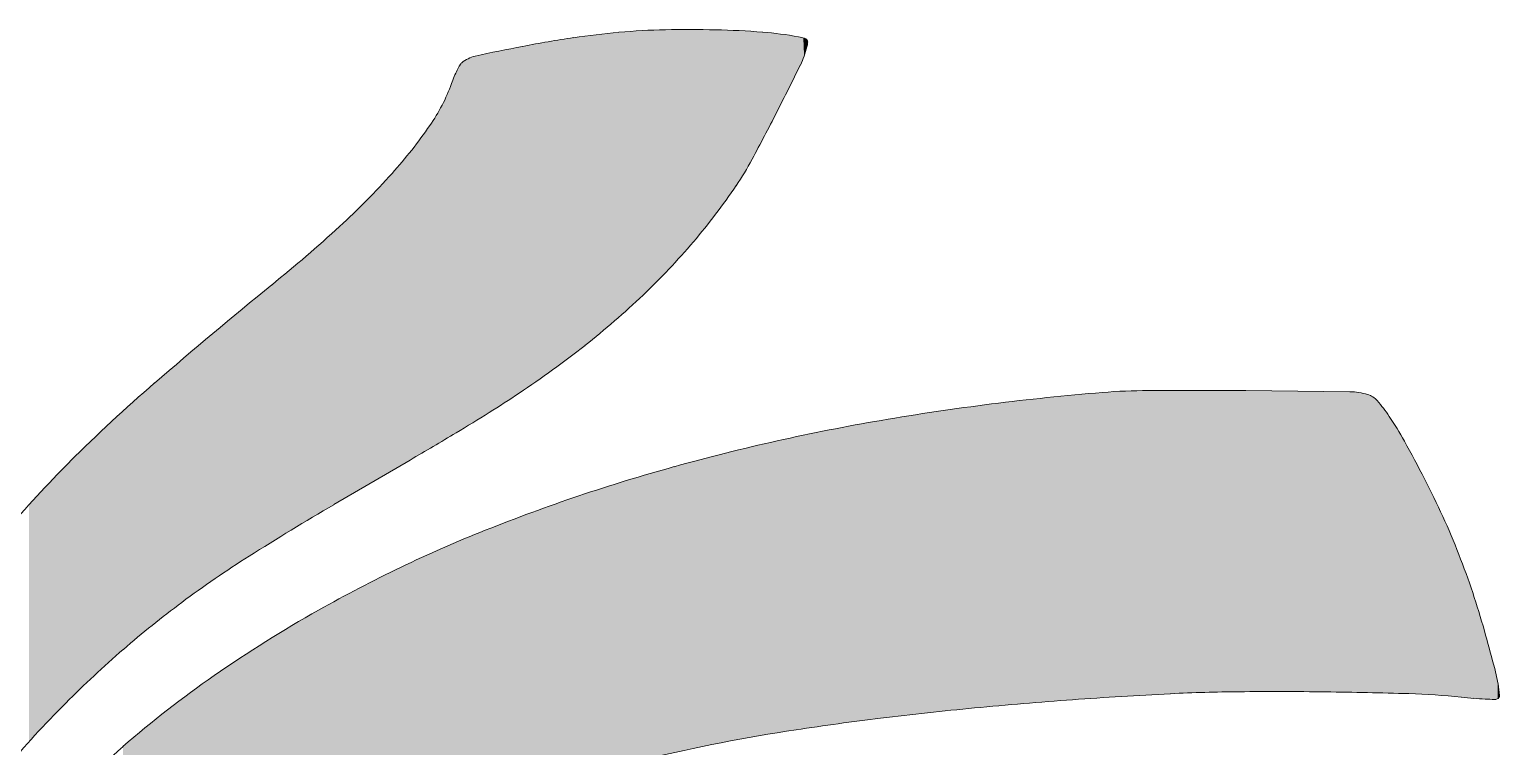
# Model space of a CAD drawing. Extents: x -1907 to 937, y -179 to 966.
# Drawn here: x 414.23 to 425.72, y 107.71 to 113.32 of the extents above; entities that cross this region are included whole.
import ezdxf

# ---------------------------------------------------------------- set-up
doc = ezdxf.new("R2010")
doc.units = 0
doc.layers.get('0').update_dxf_attribs({"lineweight": 13})
doc.layers.add('G-XREF-____-OTLN', color=7, linetype='Continuous', lineweight=13)

# ---------------------------------------------------------------- blocks, each defined once
blk = doc.blocks.new('Blockreferenz-A0UJ280QXE')
at = {"layer": 'G-XREF-____-OTLN', "color": 242, "linetype": 'ByBlock', "lineweight": -2, "ltscale": 0.13, "true_color": 0xe50029}
for p, q in [((424.546, 110.488), (423.734, 110.496)), ((416.609, 109.606), (417.205, 109.953))]:
    blk.add_line(p, q, dxfattribs=at)
for centre, major_axis, end_param in [((419.33, 107.576), (-0.495, 5.72), 0.062103), ((419.336, 107.506), (-0.138, 5.811), 0.062443), ((419.388, 105.331), (0.203, 7.985), 0.049206), ((419.404, 105.971), (0.555, 7.327), 0.050153), ((419.765, 110.738), (0.473, 2.523), 0.1099), ((420.134, 112.702), (0.151, 0.548), 0.083864), ((421.001, 98.11), (-2.918, 15.077), 0.024672), ((419.877, 103.918), (-1.395, 9.337), 0.04279), ((419.629, 113.347), (0.624, -0.306), 0.216552), ((420.275, 113.213), (0.0291, 0.0244), 0.60448), ((420.284, 113.221), (0.0264, -0.0022), 0.779654), ((420.076, 113.238), (0.228, -0.056), 0.156752), ((418.348, 112.619), (-0.754, 0.422), 0.053169), ((417.647, 113.012), (-0.0391, 0.0472), 0.367649), ((417.765, 112.869), (-0.053, 0.241), 0.476903), ((396.462, 124.709), (23.605, -12.039), 0.015692), ((418.668, 112.48), (-1.119, 0.471), 0.048374), ((418.412, 112.588), (-0.84, 0.413), 0.058792), ((416.175, 113.39), (1.183, -0.822), 0.256807), ((414.134, 114.807), (2.929, -2.613), 0.121531), ((403.542, 121.098), (16.334, -8.793), 0.022172), ((417.742, 113.453), (2.009, -1.355), 0.099396), ((412.74, 116.051), (3.913, -4.272), 0.100799), ((415.721, 114.816), (3.697, -3.156), 0.113398), ((408.722, 120.438), (7.403, -9.114), 0.05942), ((415.093, 115.352), (3.931, -4.109), 0.100807), ((440.707, 81.057), (-24.583, 30.266), 0.030655), ((414.685, 115.778), (3.885, -4.929), 0.095854), ((413.739, 116.979), (4.317, -6.502), 0.081401), ((423.707, 100.724), (-8.499, 9.832), 0.069549), ((423.167, 37.186), (0.567, 73.31), 0.010384), ((411.86, 119.809), (5.962, -9.484), 0.024908), ((424.24, 90.627), (-1.626, 19.855), 0.087554), ((422.984, 105.962), (-0.012, 4.535), 0.079046), ((424.54, 109.983), (0.145, 0.483), 0.278995), ((424.638, 110.312), (0.122, 0.106), 0.561969), ((423.817, 109.595), (1.037, 0.7), 0.1243), ((409.452, 123.639), (8.111, -13.473), 0.019316), ((422.764, 108.885), (2.208, 1.217), 0.089813), ((399.681, 139.871), (17.524, -29.917), 0.01202), ((423.632, 94.189), (-2.747, 16.075), 0.10173), ((415.039, 104.627), (10.09, 5.18), 0.029415), ((420.471, 103.98), (-5.925, 5.961), 0.088845), ((423.118, 96.036), (-3.852, 13.866), 0.108254), ((419.062, 106.692), (6.21, 2.82), 0.047958), ((426.456, 92.682), (-9.847, 16.923), 0.039623), ((419.425, 106.857), (5.973, 2.359), 0.050173), ((421.731, 99.518), (-3.94, 9.887), 0.135728), ((420.795, 101.581), (-4.849, 7.622), 0.070657), ((419.618, 106.933), (5.888, 1.985), 0.051005), ((420.021, 107.069), (5.576, 1.551), 0.053793), ((419.844, 102.866), (-4.423, 5.975), 0.078938), ((421.693, 99.584), (-5.204, 9.197), 0.091108), ((405.579, 103.051), (20.091, 5.299), 0.013464), ((420.853, 101.707), (-5.89, 6.767), 0.068561), ((423.696, 107.83), (2.008, 0.374), 0.073936), ((420.357, 101.511), (-4.684, 6.758), 0.109968), ((424.948, 108.063), (0.767, 0.052), 0.116731), ((424.709, 76.033), (-1.566, 32.094), 0.023816), ((423.792, 94.848), (-0.112, 13.295), 0.040303), ((423.963, 74.519), (0.394, 33.623), 0.020156), ((423.956, 73.888), (1.052, 34.24), 0.018996), ((424.829, 102.322), (0.587, 5.779), 0.070581), ((425.9, 112.853), (-0.483, -4.753), 0.020672), ((425.756, 111.07), (-0.241, -2.978), 0.029379), ((425.678, 108.136), (-0.0018, -0.0531), 0.399902), ((425.687, 108.113), (0.0101, -0.0263), 1.271617), ((420.1, 102.46), (-5.587, 5.594), 0.088022), ((424.524, 77.774), (-2.911, 30.242), 0.024264), ((424.763, 75.293), (-2.383, 32.788), 0.023412), ((425.815, 112.225), (-0.212, -4.139), 0.017752), ((423.324, 87.707), (-2.444, 20.229), 0.032731), ((422.517, 92.941), (-2.298, 14.905), 0.078662), ((419.567, 102.42), (-4.606, 5.294), 0.118933)]:
    blk.add_ellipse(centre, major_axis=major_axis, ratio=1, start_param=0, end_param=end_param, dxfattribs=at)
for points in [[(418.57, 110.849), (418.482, 113.255), (418.57, 113.267)], [(418.57, 110.849), (418.57, 113.267), (418.571, 110.849)], [(418.571, 110.849), (418.57, 113.267), (418.571, 113.267)], [(418.658, 110.92), (418.571, 113.267), (418.658, 113.278)], [(418.571, 110.849), (418.571, 113.267), (418.658, 110.92)], [(418.665, 110.925), (418.658, 113.278), (418.665, 113.279)], [(418.658, 110.92), (418.658, 113.278), (418.665, 110.925)], [(418.747, 110.994), (418.665, 113.279), (418.747, 113.288)], [(418.665, 110.925), (418.665, 113.279), (418.747, 110.994)], [(418.757, 111.002), (418.747, 113.288), (418.757, 113.289)], [(418.747, 110.994), (418.747, 113.288), (418.757, 111.002)], [(418.836, 111.07), (418.757, 113.289), (418.836, 113.296)], [(418.757, 111.002), (418.757, 113.289), (418.836, 111.07)], [(418.848, 111.081), (418.836, 113.296), (418.848, 113.297)], [(418.836, 111.07), (418.836, 113.296), (418.848, 111.081)], [(418.926, 111.152), (418.848, 113.297), (418.926, 113.303)], [(418.848, 111.081), (418.848, 113.297), (418.926, 111.152)], [(418.937, 111.161), (418.926, 113.303), (418.937, 113.304)], [(418.926, 111.152), (418.926, 113.303), (418.937, 111.161)], [(419.017, 111.236), (418.937, 113.304), (419.017, 113.309)], [(418.937, 111.161), (418.937, 113.304), (419.017, 111.236)], [(419.025, 111.244), (419.017, 113.309), (419.025, 113.31)], [(419.017, 111.236), (419.017, 113.309), (419.025, 111.244)], [(419.093, 111.31), (419.025, 113.31), (419.093, 113.313)], [(419.025, 111.244), (419.025, 113.31), (419.093, 111.31)], [(419.093, 111.31), (419.093, 113.313), (419.107, 111.325)], [(419.107, 111.325), (419.093, 113.313), (419.107, 113.313)], [(419.16, 111.378), (419.107, 113.313), (419.16, 113.315)], [(419.107, 111.325), (419.107, 113.313), (419.16, 111.378)], [(419.198, 111.417), (419.16, 113.315), (419.198, 113.316)], [(419.16, 111.378), (419.16, 113.315), (419.198, 111.417)], [(419.227, 111.447), (419.198, 113.316), (419.227, 113.317)], [(419.198, 111.417), (419.198, 113.316), (419.227, 111.447)], [(419.292, 111.517), (419.227, 113.317), (419.292, 113.318)], [(419.227, 111.447), (419.227, 113.317), (419.292, 111.517)], [(419.292, 111.517), (419.292, 113.318), (419.329, 111.559)], [(419.329, 111.559), (419.292, 113.318), (419.329, 113.318)], [(419.329, 111.559), (419.329, 113.318), (419.356, 111.588)], [(419.356, 111.588), (419.329, 113.318), (419.356, 113.318)], [(419.356, 111.588), (419.356, 113.318), (419.418, 111.66)], [(419.418, 111.66), (419.356, 113.318), (419.418, 113.318)], [(419.418, 111.66), (419.418, 113.318), (419.46, 111.71)], [(419.46, 111.71), (419.418, 113.318), (419.46, 113.318)], [(419.46, 111.71), (419.46, 113.318), (419.477, 111.731)], [(419.477, 111.731), (419.46, 113.318), (419.477, 113.318)], [(419.477, 111.731), (419.477, 113.318), (419.535, 111.802)], [(419.535, 111.802), (419.477, 113.318), (419.535, 113.317)], [(419.535, 111.802), (419.535, 113.317), (419.591, 111.875)], [(419.591, 111.875), (419.535, 113.317), (419.591, 113.316)], [(419.591, 111.875), (419.591, 113.316), (419.591, 111.875)], [(419.591, 111.875), (419.591, 113.316), (419.591, 113.316)], [(419.591, 111.875), (419.591, 113.316), (419.646, 111.948)], [(419.646, 111.948), (419.591, 113.316), (419.646, 113.314)], [(419.646, 111.948), (419.646, 113.314), (419.699, 112.023)], [(419.699, 112.023), (419.646, 113.314), (419.699, 113.312)], [(419.699, 112.023), (419.699, 113.312), (419.714, 112.044)], [(419.714, 112.044), (419.699, 113.312), (419.714, 113.312)], [(419.714, 112.044), (419.714, 113.312), (419.751, 112.099)], [(419.751, 112.099), (419.714, 113.312), (419.751, 113.31)], [(419.751, 112.099), (419.751, 113.31), (419.774, 112.132)], [(419.774, 112.132), (419.751, 113.31), (419.774, 113.309)], [(419.774, 112.132), (419.774, 113.309), (419.795, 112.166)], [(419.795, 112.166), (419.774, 113.309), (419.795, 113.308)], [(419.795, 112.166), (419.795, 113.308), (419.816, 112.2)], [(419.816, 112.2), (419.795, 113.308), (419.816, 113.307)], [(419.816, 112.2), (419.816, 113.307), (419.836, 112.234)], [(419.836, 112.234), (419.816, 113.307), (419.836, 113.306)], [(419.836, 112.234), (419.836, 113.306), (419.837, 112.235)], [(419.837, 112.235), (419.836, 113.306), (419.837, 113.306)], [(419.837, 112.235), (419.837, 113.306), (419.857, 112.27)], [(419.857, 112.27), (419.837, 113.306), (419.857, 113.304)], [(419.857, 112.27), (419.857, 113.304), (419.876, 112.305)], [(419.876, 112.305), (419.857, 113.304), (419.876, 113.303)], [(419.876, 112.305), (419.876, 113.303), (419.959, 112.461)], [(419.959, 112.461), (419.876, 113.303), (419.959, 113.297)], [(419.959, 112.461), (419.959, 113.297), (419.972, 112.487)], [(419.972, 112.487), (419.959, 113.297), (419.972, 113.296)], [(419.972, 112.487), (419.972, 113.296), (420.006, 112.551)], [(420.006, 112.551), (419.972, 113.296), (420.006, 113.293)], [(420.006, 112.551), (420.006, 113.293), (420.053, 112.641)], [(420.053, 112.641), (420.006, 113.293), (420.053, 113.289)], [(420.053, 112.641), (420.053, 113.289), (420.067, 112.669)], [(420.067, 112.669), (420.053, 113.289), (420.067, 113.287)], [(420.067, 112.669), (420.067, 113.287), (420.099, 112.733)], [(420.099, 112.733), (420.067, 113.287), (420.099, 113.283)], [(420.099, 112.733), (420.099, 113.283), (420.146, 112.825)], [(420.146, 112.825), (420.099, 113.283), (420.146, 113.276)], [(420.146, 112.825), (420.146, 113.276), (420.161, 112.855)], [(420.161, 112.855), (420.146, 113.276), (420.161, 113.274)], [(420.161, 112.855), (420.161, 113.274), (420.192, 112.919)], [(420.192, 112.919), (420.161, 113.274), (420.192, 113.269)], [(420.192, 112.919), (420.192, 113.269), (420.239, 113.012)], [(420.239, 113.012), (420.192, 113.269), (420.239, 113.261)], [(420.239, 113.012), (420.239, 113.261), (420.248, 113.031)], [(420.248, 113.031), (420.239, 113.261), (420.248, 113.259)], [(420.248, 113.031), (420.248, 113.259), (420.253, 113.041)], [(420.253, 113.041), (420.248, 113.259), (420.253, 113.258)], [(420.253, 113.041), (420.253, 113.258), (420.257, 113.05)], [(420.257, 113.05), (420.253, 113.258), (420.257, 113.257)], [(420.257, 113.05), (420.257, 113.257), (420.264, 113.064)], [(420.264, 113.064), (420.257, 113.257), (420.264, 113.255)], [(420.264, 113.064), (420.264, 113.255), (420.266, 113.071)], [(420.266, 113.071), (420.264, 113.255), (420.266, 113.255)], [(417.898, 110.374), (417.822, 113.133), (417.898, 113.149)], [(417.94, 110.4), (417.898, 113.149), (417.94, 113.158)], [(417.898, 110.374), (417.898, 113.149), (417.94, 110.4)], [(418.056, 110.477), (417.94, 113.158), (418.056, 113.181)], [(417.94, 110.4), (417.94, 113.158), (418.056, 110.477)], [(418.083, 110.495), (418.056, 113.181), (418.083, 113.186)], [(418.056, 110.477), (418.056, 113.181), (418.083, 110.495)], [(418.162, 110.548), (418.083, 113.186), (418.162, 113.201)], [(418.083, 110.495), (418.083, 113.186), (418.162, 110.548)], [(418.266, 110.621), (418.162, 113.201), (418.266, 113.22)], [(418.162, 110.548), (418.162, 113.201), (418.266, 110.621)], [(418.282, 110.633), (418.266, 113.22), (418.282, 113.223)], [(418.266, 110.621), (418.266, 113.22), (418.282, 110.633)], [(418.369, 110.695), (418.282, 113.223), (418.369, 113.237)], [(418.282, 110.633), (418.282, 113.223), (418.369, 110.695)], [(418.47, 110.771), (418.369, 113.237), (418.47, 113.253)], [(418.369, 110.695), (418.369, 113.237), (418.47, 110.771)], [(418.482, 110.78), (418.47, 113.253), (418.482, 113.255)], [(418.47, 110.771), (418.47, 113.253), (418.482, 110.78)], [(418.482, 110.78), (418.482, 113.255), (418.57, 110.849)], [(420.266, 113.071), (420.266, 113.255), (420.273, 113.087)], [(420.273, 113.087), (420.266, 113.255), (420.273, 113.253)], [(420.273, 113.087), (420.273, 113.253), (420.276, 113.093)], [(420.276, 113.093), (420.273, 113.253), (420.276, 113.252)], [(420.276, 113.093), (420.276, 113.252), (420.282, 113.11)], [(420.282, 113.11), (420.276, 113.252), (420.282, 113.251)], [(420.282, 113.11), (420.282, 113.251), (420.285, 113.118)], [(420.285, 113.118), (420.282, 113.251), (420.285, 113.25)], [(420.285, 113.118), (420.285, 113.25), (420.289, 113.128)], [(420.289, 113.128), (420.285, 113.25), (420.289, 113.249)], [(420.289, 113.128), (420.289, 113.249), (420.29, 113.134)], [(420.29, 113.134), (420.289, 113.249), (420.29, 113.248)], [(420.29, 113.134), (420.29, 113.248), (420.292, 113.139)], [(420.292, 113.139), (420.29, 113.248), (420.292, 113.247)], [(420.292, 113.139), (420.292, 113.247), (420.295, 113.15)], [(420.295, 113.15), (420.292, 113.247), (420.295, 113.245)], [(420.295, 113.15), (420.295, 113.245), (420.298, 113.158)], [(420.298, 113.158), (420.295, 113.245), (420.298, 113.244)], [(420.298, 113.158), (420.298, 113.244), (420.298, 113.161)], [(420.298, 113.161), (420.298, 113.244), (420.298, 113.243)], [(420.298, 113.161), (420.298, 113.243), (420.301, 113.172)], [(420.301, 113.172), (420.298, 113.243), (420.301, 113.241)], [(420.301, 113.172), (420.301, 113.241), (420.304, 113.182)], [(420.304, 113.182), (420.301, 113.241), (420.304, 113.238)], [(420.304, 113.182), (420.304, 113.238), (420.304, 113.182)], [(420.304, 113.182), (420.304, 113.238), (420.304, 113.238)], [(420.304, 113.182), (420.304, 113.238), (420.306, 113.188)], [(420.306, 113.188), (420.304, 113.238), (420.306, 113.236)], [(420.306, 113.188), (420.306, 113.236), (420.306, 113.191)], [(420.306, 113.191), (420.306, 113.236), (420.306, 113.235)], [(420.306, 113.191), (420.306, 113.235), (420.307, 113.194)], [(420.307, 113.194), (420.306, 113.235), (420.307, 113.234)], [(420.307, 113.194), (420.307, 113.234), (420.308, 113.199)], [(420.308, 113.199), (420.307, 113.234), (420.308, 113.232)], [(420.308, 113.199), (420.308, 113.232), (420.308, 113.2)], [(420.308, 113.2), (420.308, 113.232), (420.308, 113.232)], [(420.308, 113.2), (420.308, 113.232), (420.309, 113.206)], [(420.309, 113.206), (420.308, 113.232), (420.309, 113.229)], [(420.309, 113.206), (420.309, 113.229), (420.309, 113.208)], [(420.309, 113.208), (420.309, 113.229), (420.309, 113.229)], [(420.309, 113.208), (420.309, 113.229), (420.309, 113.213)], [(420.309, 113.213), (420.309, 113.229), (420.309, 113.227)], [(420.309, 113.213), (420.309, 113.227), (420.31, 113.215)], [(420.31, 113.215), (420.309, 113.227), (420.31, 113.225)], [(420.31, 113.215), (420.31, 113.225), (420.31, 113.219)], [(420.31, 113.219), (420.31, 113.225), (420.31, 113.223)], [(420.31, 113.219), (420.31, 113.223), (420.31, 113.222)], [(417.586, 110.18), (417.579, 113.015), (417.586, 113.028)], [(417.594, 110.185), (417.586, 113.028), (417.594, 113.042)], [(417.586, 110.18), (417.586, 113.028), (417.594, 110.185)], [(417.595, 110.186), (417.594, 113.042), (417.595, 113.045)], [(417.594, 110.185), (417.594, 113.042), (417.595, 110.186)], [(417.598, 110.187), (417.595, 113.045), (417.598, 113.048)], [(417.595, 110.186), (417.595, 113.045), (417.598, 110.187)], [(417.6, 110.188), (417.598, 113.048), (417.6, 113.051)], [(417.598, 110.187), (417.598, 113.048), (417.6, 110.188)], [(417.602, 110.19), (417.6, 113.051), (417.602, 113.054)], [(417.6, 110.188), (417.6, 113.051), (417.602, 110.19)], [(417.605, 110.192), (417.602, 113.054), (417.605, 113.056)], [(417.602, 110.19), (417.602, 113.054), (417.605, 110.192)], [(417.608, 110.193), (417.605, 113.056), (417.608, 113.059)], [(417.605, 110.192), (417.605, 113.056), (417.608, 110.193)], [(417.623, 110.203), (417.608, 113.059), (417.623, 113.071)], [(417.608, 110.193), (417.608, 113.059), (417.623, 110.203)], [(417.64, 110.213), (417.623, 113.071), (417.64, 113.081)], [(417.623, 110.203), (417.623, 113.071), (417.64, 110.213)], [(417.657, 110.223), (417.64, 113.081), (417.657, 113.091)], [(417.64, 110.213), (417.64, 113.081), (417.657, 110.223)], [(417.675, 110.234), (417.657, 113.091), (417.675, 113.098)], [(417.657, 110.223), (417.657, 113.091), (417.675, 110.234)], [(417.693, 110.245), (417.675, 113.098), (417.693, 113.105)], [(417.675, 110.234), (417.675, 113.098), (417.693, 110.245)], [(417.712, 110.257), (417.693, 113.105), (417.712, 113.11)], [(417.693, 110.245), (417.693, 113.105), (417.693, 110.245)], [(417.693, 110.245), (417.693, 113.105), (417.693, 113.105)], [(417.693, 110.245), (417.693, 113.105), (417.712, 110.257)], [(417.822, 110.325), (417.712, 113.11), (417.822, 113.133)], [(417.712, 110.257), (417.712, 113.11), (417.822, 110.325)], [(417.822, 110.325), (417.822, 113.133), (417.898, 110.374)], [(417.535, 110.149), (417.528, 112.896), (417.535, 112.915)], [(417.542, 110.153), (417.535, 112.915), (417.542, 112.933)], [(417.535, 110.149), (417.535, 112.915), (417.542, 110.153)], [(417.549, 110.158), (417.542, 112.933), (417.549, 112.951)], [(417.542, 110.153), (417.542, 112.933), (417.549, 110.158)], [(417.557, 110.162), (417.549, 112.951), (417.557, 112.968)], [(417.549, 110.158), (417.549, 112.951), (417.557, 110.162)], [(417.563, 110.166), (417.557, 112.968), (417.563, 112.982)], [(417.557, 110.162), (417.557, 112.968), (417.563, 110.166)], [(417.564, 110.167), (417.563, 112.982), (417.564, 112.984)], [(417.563, 110.166), (417.563, 112.982), (417.564, 110.167)], [(417.572, 110.172), (417.564, 112.984), (417.572, 113.001)], [(417.564, 110.167), (417.564, 112.984), (417.572, 110.172)], [(417.579, 110.176), (417.572, 113.001), (417.579, 113.015)], [(417.572, 110.172), (417.572, 113.001), (417.579, 110.176)], [(417.579, 110.176), (417.579, 113.015), (417.586, 110.18)], [(417.505, 110.132), (417.481, 112.782), (417.505, 112.839)], [(417.528, 110.145), (417.505, 112.839), (417.528, 112.896)], [(417.505, 110.132), (417.505, 112.839), (417.528, 110.145)], [(417.528, 110.145), (417.528, 112.896), (417.535, 110.149)], [(417.453, 110.1), (417.424, 112.673), (417.453, 112.727)], [(417.481, 110.117), (417.453, 112.727), (417.481, 112.782)], [(417.453, 110.1), (417.453, 112.727), (417.481, 110.117)], [(417.481, 110.117), (417.481, 112.782), (417.505, 110.132)], [(417.358, 110.044), (417.312, 112.504), (417.358, 112.569)], [(417.384, 110.059), (417.358, 112.569), (417.384, 112.609)], [(417.358, 110.044), (417.358, 112.569), (417.384, 110.059)], [(417.392, 110.064), (417.384, 112.609), (417.392, 112.62)], [(417.384, 110.059), (417.384, 112.609), (417.392, 110.064)], [(417.424, 110.083), (417.392, 112.62), (417.424, 112.673)], [(417.392, 110.064), (417.392, 112.62), (417.424, 110.083)], [(417.424, 110.083), (417.424, 112.673), (417.453, 110.1)], [(417.312, 110.016), (417.265, 112.44), (417.312, 112.504)], [(417.312, 110.016), (417.312, 112.504), (417.358, 110.044)], [(417.205, 109.953), (417.166, 112.315), (417.205, 112.363)], [(417.216, 109.96), (417.205, 112.363), (417.216, 112.377)], [(417.205, 109.953), (417.205, 112.363), (417.216, 109.96)], [(417.265, 109.989), (417.216, 112.377), (417.265, 112.44)], [(417.216, 109.96), (417.216, 112.377), (417.265, 109.989)], [(417.265, 109.989), (417.265, 112.44), (417.312, 110.016)], [(417.115, 109.901), (417.063, 112.194), (417.115, 112.254)], [(417.166, 109.931), (417.115, 112.254), (417.166, 112.315)], [(417.115, 109.901), (417.115, 112.254), (417.166, 109.931)], [(417.166, 109.931), (417.166, 112.315), (417.205, 109.953)], [(416.997, 109.832), (416.931, 112.051), (416.997, 112.122)], [(417.063, 109.87), (416.997, 112.122), (417.063, 112.194)], [(416.997, 109.832), (416.997, 112.122), (417.063, 109.87)], [(417.063, 109.87), (417.063, 112.194), (417.115, 109.901)], [(416.907, 109.779), (416.863, 111.981), (416.907, 112.027)], [(416.931, 109.793), (416.907, 112.027), (416.931, 112.051)], [(416.907, 109.779), (416.907, 112.027), (416.931, 109.793)], [(416.931, 109.793), (416.931, 112.051), (416.997, 109.832)], [(416.794, 109.713), (416.724, 111.845), (416.794, 111.913)], [(416.863, 109.753), (416.794, 111.913), (416.863, 111.981)], [(416.794, 109.713), (416.794, 111.913), (416.863, 109.753)], [(416.863, 109.753), (416.863, 111.981), (416.907, 109.779)], [(416.653, 109.631), (416.609, 111.74), (416.653, 111.779)], [(416.724, 109.672), (416.653, 111.779), (416.724, 111.845)], [(416.653, 109.631), (416.653, 111.779), (416.724, 109.672)], [(416.724, 109.672), (416.724, 111.845), (416.794, 109.713)], [(416.609, 109.606), (416.48, 111.624), (416.609, 111.74)], [(416.609, 109.606), (416.609, 111.74), (416.653, 109.631)], [(416.48, 109.528), (416.304, 111.472), (416.48, 111.624)], [(416.48, 109.528), (416.48, 111.624), (416.609, 109.606)], [(416.276, 109.407), (416.125, 111.323), (416.276, 111.449)], [(416.304, 109.424), (416.276, 111.449), (416.304, 111.472)], [(416.276, 109.407), (416.276, 111.449), (416.304, 109.424)], [(416.304, 109.424), (416.304, 111.472), (416.48, 109.528)], [(416.125, 109.313), (415.947, 111.176), (416.125, 111.323)], [(416.125, 109.313), (416.125, 111.323), (416.276, 109.407)], [(415.947, 109.202), (415.813, 111.066), (415.947, 111.176)], [(415.947, 109.202), (415.947, 111.176), (416.125, 109.313)], [(415.813, 109.115), (415.681, 110.957), (415.813, 111.066)], [(415.813, 109.115), (415.813, 111.066), (415.947, 109.202)], [(415.55, 108.935), (415.421, 110.736), (415.55, 110.846)], [(415.664, 109.014), (415.55, 110.846), (415.664, 110.943)], [(415.55, 108.935), (415.55, 110.846), (415.664, 109.014)], [(415.681, 109.026), (415.664, 110.943), (415.681, 110.957)], [(415.664, 109.014), (415.664, 110.943), (415.681, 109.026)], [(415.681, 109.026), (415.681, 110.957), (415.813, 109.115)], [(415.421, 108.841), (415.327, 110.656), (415.421, 110.736)], [(415.421, 108.841), (415.421, 110.736), (415.55, 108.935)], [(415.327, 108.77), (415.234, 110.577), (415.327, 110.656)], [(415.327, 108.77), (415.327, 110.656), (415.421, 108.841)], [(415.208, 108.678), (415.143, 110.498), (415.208, 110.555)], [(415.234, 108.698), (415.208, 110.555), (415.234, 110.577)], [(415.208, 108.678), (415.208, 110.555), (415.234, 108.698)], [(415.234, 108.698), (415.234, 110.577), (415.327, 108.77)], [(415.039, 108.538), (414.963, 110.337), (415.039, 110.406)], [(415.052, 108.55), (415.039, 110.406), (415.052, 110.418)], [(415.039, 108.538), (415.039, 110.406), (415.052, 108.55)], [(415.143, 108.625), (415.052, 110.418), (415.143, 110.498)], [(415.052, 108.55), (415.052, 110.418), (415.143, 108.625)], [(415.143, 108.625), (415.143, 110.498), (415.208, 108.678)], [(421.92, 108.044), (421.613, 110.375), (421.92, 110.413)], [(421.996, 108.051), (421.92, 110.413), (421.996, 110.422)], [(421.92, 108.044), (421.92, 110.413), (421.996, 108.051)], [(422.267, 108.072), (421.996, 110.422), (422.267, 110.451)], [(421.996, 108.051), (421.996, 110.422), (422.267, 108.072)], [(422.38, 108.081), (422.267, 110.451), (422.38, 110.461)], [(422.267, 108.072), (422.267, 110.451), (422.38, 108.081)], [(422.614, 108.097), (422.38, 110.461), (422.614, 110.482)], [(422.38, 108.081), (422.38, 110.461), (422.614, 108.097)], [(422.686, 108.101), (422.614, 110.482), (422.686, 110.488)], [(422.614, 108.097), (422.614, 110.482), (422.686, 108.101)], [(422.757, 108.106), (422.686, 110.488), (422.757, 110.492)], [(422.686, 108.101), (422.686, 110.488), (422.757, 108.106)], [(422.757, 108.106), (422.757, 110.492), (422.762, 108.106)], [(422.762, 108.106), (422.757, 110.492), (422.762, 110.492)], [(422.829, 108.11), (422.762, 110.492), (422.829, 110.495)], [(422.762, 108.106), (422.762, 110.492), (422.829, 108.11)], [(422.901, 108.114), (422.829, 110.495), (422.901, 110.497)], [(422.829, 108.11), (422.829, 110.495), (422.901, 108.114)], [(422.972, 108.118), (422.901, 110.497), (422.972, 110.498)], [(422.901, 108.114), (422.901, 110.497), (422.972, 108.118)], [(422.972, 108.118), (422.972, 110.498), (423.144, 108.127)], [(423.144, 108.127), (422.972, 110.498), (423.144, 110.498)], [(423.144, 108.127), (423.144, 110.498), (423.353, 108.135)], [(423.353, 108.135), (423.144, 110.498), (423.353, 110.498)], [(423.353, 108.135), (423.353, 110.498), (423.412, 108.138)], [(423.412, 108.138), (423.353, 110.498), (423.412, 110.497)], [(423.412, 108.138), (423.412, 110.497), (423.679, 108.143)], [(423.679, 108.143), (423.412, 110.497), (423.679, 110.496)], [(423.679, 108.143), (423.679, 110.496), (423.734, 108.143)], [(423.734, 108.143), (423.679, 110.496), (423.734, 110.496)], [(423.734, 108.143), (423.734, 110.496), (424.018, 108.144)], [(424.018, 108.144), (423.734, 110.496), (424.018, 110.493)], [(424.018, 108.144), (424.018, 110.493), (424.14, 108.143)], [(424.14, 108.143), (424.018, 110.493), (424.14, 110.492)], [(424.14, 108.143), (424.14, 110.492), (424.357, 108.142)], [(424.357, 108.142), (424.14, 110.492), (424.357, 110.49)], [(424.357, 108.142), (424.357, 110.49), (424.546, 108.138)], [(424.546, 108.138), (424.357, 110.49), (424.546, 110.488)], [(424.546, 108.138), (424.546, 110.488), (424.569, 108.138)], [(424.569, 108.138), (424.546, 110.488), (424.569, 110.487)], [(424.569, 108.138), (424.569, 110.487), (424.592, 108.138)], [(424.592, 108.138), (424.569, 110.487), (424.592, 110.485)], [(424.592, 108.138), (424.592, 110.485), (424.616, 108.137)], [(424.616, 108.137), (424.592, 110.485), (424.616, 110.482)], [(424.616, 108.137), (424.616, 110.482), (424.639, 108.137)], [(424.639, 108.137), (424.616, 110.482), (424.639, 110.478)], [(424.639, 108.137), (424.639, 110.478), (424.662, 108.137)], [(424.662, 108.137), (424.639, 110.478), (424.662, 110.473)], [(424.662, 108.137), (424.662, 110.473), (424.683, 108.136)], [(424.683, 108.136), (424.662, 110.473), (424.683, 110.467)], [(424.683, 108.136), (424.683, 110.467), (424.684, 108.136)], [(424.684, 108.136), (424.683, 110.467), (424.684, 110.466)], [(424.684, 108.136), (424.684, 110.466), (424.699, 108.136)], [(424.699, 108.136), (424.684, 110.466), (424.699, 110.461)], [(424.699, 108.136), (424.699, 110.461), (424.712, 108.135)], [(424.712, 108.135), (424.699, 110.461), (424.712, 110.455)], [(424.712, 108.135), (424.712, 110.455), (424.725, 108.135)], [(424.725, 108.135), (424.712, 110.455), (424.725, 110.447)], [(424.725, 108.135), (424.725, 110.447), (424.738, 108.135)], [(424.738, 108.135), (424.725, 110.447), (424.738, 110.439)], [(424.738, 108.135), (424.738, 110.439), (424.749, 108.134)], [(424.749, 108.134), (424.738, 110.439), (424.749, 110.429)], [(424.749, 108.134), (424.749, 110.429), (424.76, 108.134)], [(424.76, 108.134), (424.749, 110.429), (424.76, 110.418)], [(424.76, 108.134), (424.76, 110.418), (424.776, 108.134)], [(424.776, 108.134), (424.76, 110.418), (424.776, 110.398)], [(424.776, 108.134), (424.776, 110.398), (424.793, 108.133)], [(424.793, 108.133), (424.776, 110.398), (424.793, 110.378)], [(414.963, 108.474), (414.872, 110.254), (414.963, 110.337)], [(414.963, 108.474), (414.963, 110.337), (415.039, 108.538)], [(421.229, 107.977), (420.884, 110.264), (421.229, 110.32)], [(421.246, 107.979), (421.229, 110.32), (421.246, 110.322)], [(421.229, 107.977), (421.229, 110.32), (421.246, 107.979)], [(421.574, 108.012), (421.246, 110.322), (421.574, 110.37)], [(421.246, 107.979), (421.246, 110.322), (421.574, 108.012)], [(421.613, 108.016), (421.574, 110.37), (421.613, 110.375)], [(421.574, 108.012), (421.574, 110.37), (421.613, 108.016)], [(421.613, 108.016), (421.613, 110.375), (421.92, 108.044)], [(424.793, 108.133), (424.793, 110.378), (424.809, 108.133)], [(424.809, 108.133), (424.793, 110.378), (424.809, 110.358)], [(424.809, 108.133), (424.809, 110.358), (424.824, 108.133)], [(424.824, 108.133), (424.809, 110.358), (424.824, 110.337)], [(424.824, 108.133), (424.824, 110.337), (424.84, 108.132)], [(424.84, 108.132), (424.824, 110.337), (424.84, 110.316)], [(424.84, 108.132), (424.84, 110.316), (424.854, 108.132)], [(424.854, 108.132), (424.84, 110.316), (424.854, 110.295)], [(424.854, 108.132), (424.854, 110.295), (424.879, 108.131)], [(424.879, 108.131), (424.854, 110.295), (424.879, 110.257)], [(414.848, 108.372), (414.735, 110.125), (414.848, 110.232)], [(414.872, 108.392), (414.848, 110.232), (414.872, 110.254)], [(414.848, 108.372), (414.848, 110.232), (414.872, 108.392)], [(414.872, 108.392), (414.872, 110.254), (414.963, 108.474)], [(420.341, 107.864), (420.22, 110.136), (420.341, 110.162)], [(420.55, 107.894), (420.341, 110.162), (420.55, 110.203)], [(420.341, 107.864), (420.341, 110.162), (420.55, 107.894)], [(420.612, 107.902), (420.55, 110.203), (420.612, 110.215)], [(420.55, 107.894), (420.55, 110.203), (420.612, 107.902)], [(420.88, 107.937), (420.612, 110.215), (420.88, 110.263)], [(420.612, 107.902), (420.612, 110.215), (420.88, 107.937)], [(420.884, 107.937), (420.88, 110.263), (420.884, 110.264)], [(420.88, 107.937), (420.88, 110.263), (420.884, 107.937)], [(420.884, 107.937), (420.884, 110.264), (421.229, 107.977)], [(424.879, 108.131), (424.879, 110.257), (424.904, 108.13)], [(424.904, 108.13), (424.879, 110.257), (424.904, 110.219)], [(424.904, 108.13), (424.904, 110.219), (424.927, 108.13)], [(424.927, 108.13), (424.904, 110.219), (424.927, 110.18)], [(424.927, 108.13), (424.927, 110.18), (424.95, 108.129)], [(424.95, 108.129), (424.927, 110.18), (424.95, 110.141)], [(414.707, 108.242), (414.623, 110.017), (414.707, 110.099)], [(414.735, 108.268), (414.707, 110.099), (414.735, 110.125)], [(414.707, 108.242), (414.707, 110.099), (414.735, 108.268)], [(414.735, 108.268), (414.735, 110.125), (414.848, 108.372)], [(419.801, 107.775), (419.752, 110.029), (419.801, 110.041)], [(419.985, 107.808), (419.801, 110.041), (419.985, 110.084)], [(419.801, 107.775), (419.801, 110.041), (419.985, 107.808)], [(420.071, 107.822), (419.985, 110.084), (420.071, 110.104)], [(419.985, 107.808), (419.985, 110.084), (420.071, 107.822)], [(420.22, 107.846), (420.071, 110.104), (420.22, 110.136)], [(420.071, 107.822), (420.071, 110.104), (420.22, 107.846)], [(420.22, 107.846), (420.22, 110.136), (420.341, 107.864)], [(424.95, 108.129), (424.95, 110.141), (424.972, 108.129)], [(424.972, 108.129), (424.95, 110.141), (424.972, 110.102)], [(424.972, 108.129), (424.972, 110.102), (425.008, 108.128)], [(425.008, 108.128), (424.972, 110.102), (425.008, 110.036)], [(414.546, 108.086), (414.514, 109.909), (414.546, 109.941)], [(414.623, 108.162), (414.546, 109.941), (414.623, 110.017)], [(414.546, 108.086), (414.546, 109.941), (414.623, 108.162)], [(414.623, 108.162), (414.623, 110.017), (414.707, 108.242)], [(419.519, 107.721), (419.287, 109.908), (419.519, 109.97)], [(419.533, 107.724), (419.519, 109.97), (419.533, 109.974)], [(419.519, 107.721), (419.519, 109.97), (419.533, 107.724)], [(419.752, 107.766), (419.533, 109.974), (419.752, 110.029)], [(419.533, 107.724), (419.533, 109.974), (419.752, 107.766)], [(419.752, 107.766), (419.752, 110.029), (419.801, 107.775)], [(425.008, 108.128), (425.008, 110.036), (425.052, 108.126)], [(425.052, 108.126), (425.008, 110.036), (425.052, 109.955)], [(425.052, 108.126), (425.052, 109.955), (425.11, 108.124)], [(425.11, 108.124), (425.052, 109.955), (425.11, 109.843)], [(414.441, 107.98), (414.416, 109.809), (414.441, 109.835)], [(414.514, 108.054), (414.441, 109.835), (414.514, 109.909)], [(414.441, 107.98), (414.441, 109.835), (414.514, 108.054)], [(414.514, 108.054), (414.514, 109.909), (414.546, 108.086)], [(419.017, 107.61), (418.835, 109.775), (419.017, 109.83)], [(419.055, 107.619), (419.017, 109.83), (419.055, 109.842)], [(419.017, 107.61), (419.017, 109.83), (419.055, 107.619)], [(419.266, 107.667), (419.055, 109.842), (419.266, 109.902)], [(419.055, 107.619), (419.055, 109.842), (419.266, 107.667)], [(419.287, 107.672), (419.266, 109.902), (419.287, 109.908)], [(419.266, 107.667), (419.266, 109.902), (419.287, 107.672)], [(419.287, 107.672), (419.287, 109.908), (419.519, 107.721)], [(425.11, 108.124), (425.11, 109.843), (425.129, 108.123)], [(425.129, 108.123), (425.11, 109.843), (425.129, 109.807)], [(414.32, 107.854), (414.237, 109.617), (414.32, 109.708)], [(414.338, 107.873), (414.32, 109.708), (414.338, 109.727)], [(414.32, 107.854), (414.32, 109.708), (414.338, 107.873)], [(414.416, 107.955), (414.338, 109.727), (414.416, 109.809)], [(414.338, 107.873), (414.338, 109.727), (414.416, 107.955)], [(414.416, 107.955), (414.416, 109.809), (414.441, 107.98)], [(418.616, 107.507), (418.522, 109.673), (418.616, 109.704)], [(418.768, 107.547), (418.616, 109.704), (418.768, 109.754)], [(418.616, 107.507), (418.616, 109.704), (418.768, 107.547)], [(418.835, 107.565), (418.768, 109.754), (418.835, 109.775)], [(418.768, 107.547), (418.768, 109.754), (418.835, 107.565)], [(418.835, 107.565), (418.835, 109.775), (419.017, 107.61)], [(425.129, 108.123), (425.129, 109.807), (425.178, 108.12)], [(425.178, 108.12), (425.129, 109.807), (425.178, 109.71)], [(425.178, 108.12), (425.178, 109.71), (425.213, 108.118)], [(425.213, 108.118), (425.178, 109.71), (425.213, 109.638)], [(414.237, 107.763), (414.226, 109.605), (414.237, 109.617)], [(414.226, 107.751), (414.226, 109.605), (414.237, 107.763)], [(414.237, 107.763), (414.237, 109.617), (414.32, 107.854)], [(418.276, 107.408), (418.181, 109.553), (418.276, 109.588)], [(418.398, 107.445), (418.276, 109.588), (418.398, 109.63)], [(418.276, 107.408), (418.276, 109.588), (418.398, 107.445)], [(418.522, 107.48), (418.398, 109.63), (418.522, 109.673)], [(418.398, 107.445), (418.398, 109.63), (418.522, 107.48)], [(418.522, 107.48), (418.522, 109.673), (418.616, 107.507)], [(425.213, 108.118), (425.213, 109.638), (425.226, 108.117)], [(425.226, 108.117), (425.213, 109.638), (425.226, 109.612)], [(425.226, 108.117), (425.226, 109.612), (425.271, 108.113)], [(425.271, 108.113), (425.226, 109.612), (425.271, 109.513)], [(417.965, 107.31), (417.798, 109.408), (417.965, 109.472)], [(418.033, 107.331), (417.965, 109.472), (418.033, 109.499)], [(417.965, 107.31), (417.965, 109.472), (418.033, 107.331)], [(418.181, 107.379), (418.033, 109.499), (418.181, 109.553)], [(418.033, 107.331), (418.033, 109.499), (418.181, 107.379)], [(418.181, 107.379), (418.181, 109.553), (418.276, 107.408)], [(425.271, 108.113), (425.271, 109.513), (425.315, 108.11)], [(425.315, 108.11), (425.271, 109.513), (425.315, 109.415)], [(417.791, 107.25), (417.632, 109.339), (417.791, 109.405)], [(417.798, 107.252), (417.791, 109.405), (417.798, 109.408)], [(417.791, 107.25), (417.791, 109.405), (417.798, 107.252)], [(417.798, 107.252), (417.798, 109.408), (417.965, 107.31)], [(425.315, 108.11), (425.315, 109.415), (425.315, 108.11)], [(425.315, 108.11), (425.315, 109.415), (425.315, 109.414)], [(425.315, 108.11), (425.315, 109.414), (425.357, 108.106)], [(425.357, 108.106), (425.315, 109.414), (425.357, 109.316)], [(417.467, 107.13), (417.347, 109.216), (417.467, 109.269)], [(417.568, 107.168), (417.467, 109.269), (417.568, 109.313)], [(417.467, 107.13), (417.467, 109.269), (417.568, 107.168)], [(417.632, 107.193), (417.568, 109.313), (417.632, 109.339)], [(417.568, 107.168), (417.568, 109.313), (417.632, 107.193)], [(417.632, 107.193), (417.632, 109.339), (417.791, 107.25)], [(425.357, 108.106), (425.357, 109.316), (425.397, 108.103)], [(425.397, 108.103), (425.357, 109.316), (425.397, 109.216)], [(417.303, 107.065), (417.14, 109.12), (417.303, 109.196)], [(417.347, 107.083), (417.303, 109.196), (417.347, 109.216)], [(417.303, 107.065), (417.303, 109.196), (417.347, 107.083)], [(417.347, 107.083), (417.347, 109.216), (417.467, 107.13)], [(425.397, 108.103), (425.397, 109.216), (425.417, 108.101)], [(425.417, 108.101), (425.397, 109.216), (425.417, 109.165)], [(425.417, 108.101), (425.417, 109.165), (425.435, 108.099)], [(425.435, 108.099), (425.417, 109.165), (425.435, 109.117)], [(416.913, 106.898), (416.832, 108.966), (416.913, 109.008)], [(416.978, 106.927), (416.913, 109.008), (416.978, 109.04)], [(416.913, 106.898), (416.913, 109.008), (416.978, 106.927)], [(417.129, 106.993), (416.978, 109.04), (417.129, 109.115)], [(416.978, 106.927), (416.978, 109.04), (417.129, 106.993)], [(417.14, 106.997), (417.129, 109.115), (417.14, 109.12)], [(417.129, 106.993), (417.129, 109.115), (417.14, 106.997)], [(417.14, 106.997), (417.14, 109.12), (417.303, 107.065)], [(425.435, 108.099), (425.435, 109.117), (425.466, 108.096)], [(425.466, 108.096), (425.435, 109.117), (425.466, 109.033)], [(425.466, 108.096), (425.466, 109.033), (425.472, 108.096)], [(425.472, 108.096), (425.466, 109.033), (425.472, 109.018)], [(425.472, 108.096), (425.472, 109.018), (425.506, 108.093)], [(425.506, 108.093), (425.472, 109.018), (425.506, 108.918)], [(416.7, 106.797), (416.687, 108.89), (416.7, 108.897)], [(416.832, 106.86), (416.7, 108.897), (416.832, 108.966)], [(416.7, 106.797), (416.7, 108.897), (416.832, 106.86)], [(416.832, 106.86), (416.832, 108.966), (416.913, 106.898)], [(425.506, 108.093), (425.506, 108.918), (425.515, 108.092)], [(425.515, 108.092), (425.506, 108.918), (425.515, 108.891)], [(425.515, 108.092), (425.515, 108.891), (425.538, 108.09)], [(425.538, 108.09), (425.515, 108.891), (425.538, 108.82)], [(416.489, 106.688), (416.402, 108.731), (416.489, 108.781)], [(416.544, 106.718), (416.489, 108.781), (416.544, 108.811)], [(416.489, 106.688), (416.489, 108.781), (416.544, 106.718)], [(416.687, 106.791), (416.544, 108.811), (416.687, 108.89)], [(416.544, 106.718), (416.544, 108.811), (416.687, 106.791)], [(416.687, 106.791), (416.687, 108.89), (416.7, 106.797)], [(425.538, 108.09), (425.538, 108.82), (425.559, 108.089)], [(425.559, 108.089), (425.538, 108.82), (425.559, 108.753)], [(416.322, 106.597), (416.262, 108.648), (416.322, 108.684)], [(416.402, 106.642), (416.322, 108.684), (416.402, 108.731)], [(416.322, 106.597), (416.322, 108.684), (416.402, 106.642)], [(416.402, 106.642), (416.402, 108.731), (416.489, 106.688)], [(425.559, 108.089), (425.559, 108.753), (425.569, 108.088)], [(425.569, 108.088), (425.559, 108.753), (425.569, 108.721)], [(425.569, 108.088), (425.569, 108.721), (425.598, 108.086)], [(425.598, 108.086), (425.569, 108.721), (425.598, 108.621)], [(416.124, 106.481), (415.994, 108.483), (416.124, 108.564)], [(416.157, 106.501), (416.124, 108.564), (416.157, 108.585)], [(416.124, 106.481), (416.124, 108.564), (416.157, 106.501)], [(416.262, 106.563), (416.157, 108.585), (416.262, 108.648)], [(416.157, 106.501), (416.157, 108.585), (416.262, 106.563)], [(416.262, 106.563), (416.262, 108.648), (416.322, 106.597)], [(425.598, 108.086), (425.598, 108.621), (425.603, 108.086)], [(425.603, 108.086), (425.598, 108.621), (425.603, 108.602)], [(425.603, 108.086), (425.603, 108.602), (425.635, 108.084)], [(425.635, 108.084), (425.603, 108.602), (425.635, 108.486)], [(415.983, 106.393), (415.844, 108.384), (415.983, 108.475)], [(415.994, 106.4), (415.983, 108.475), (415.994, 108.483)], [(415.983, 106.393), (415.983, 108.475), (415.994, 106.4)], [(415.994, 106.4), (415.994, 108.483), (416.124, 106.481)], [(425.635, 108.084), (425.635, 108.486), (425.639, 108.084)], [(425.639, 108.084), (425.635, 108.486), (425.639, 108.468)], [(425.639, 108.084), (425.639, 108.468), (425.671, 108.083)], [(425.671, 108.083), (425.639, 108.468), (425.671, 108.351)], [(415.833, 106.293), (415.708, 108.292), (415.833, 108.377)], [(415.844, 106.3), (415.833, 108.377), (415.844, 108.384)], [(415.833, 106.293), (415.833, 108.377), (415.844, 106.3)], [(415.844, 106.3), (415.844, 108.384), (415.983, 106.393)], [(425.671, 108.083), (425.671, 108.351), (425.676, 108.083)], [(425.676, 108.083), (425.671, 108.351), (425.676, 108.329)], [(425.676, 108.083), (425.676, 108.329), (425.68, 108.083)], [(425.68, 108.083), (425.676, 108.329), (425.68, 108.315)], [(415.674, 106.179), (415.574, 108.199), (415.674, 108.269)], [(415.708, 106.204), (415.674, 108.269), (415.708, 108.292)], [(415.674, 106.179), (415.674, 108.269), (415.708, 106.204)], [(415.708, 106.204), (415.708, 108.292), (415.833, 106.293)], [(425.68, 108.083), (425.68, 108.315), (425.68, 108.083)], [(425.68, 108.083), (425.68, 108.315), (425.68, 108.314)], [(425.68, 108.083), (425.68, 108.314), (425.683, 108.083)], [(425.683, 108.083), (425.68, 108.314), (425.683, 108.3)], [(425.683, 108.083), (425.683, 108.3), (425.687, 108.084)], [(425.687, 108.084), (425.683, 108.3), (425.687, 108.285)], [(425.687, 108.084), (425.687, 108.285), (425.689, 108.084)], [(425.689, 108.084), (425.687, 108.285), (425.689, 108.277)], [(425.689, 108.084), (425.689, 108.277), (425.69, 108.084)], [(425.69, 108.084), (425.689, 108.277), (425.69, 108.27)], [(425.69, 108.084), (425.69, 108.27), (425.694, 108.085)], [(425.694, 108.085), (425.69, 108.27), (425.694, 108.254)], [(425.694, 108.085), (425.694, 108.254), (425.697, 108.086)], [(425.697, 108.086), (425.694, 108.254), (425.697, 108.241)], [(425.697, 108.086), (425.697, 108.241), (425.697, 108.086)], [(425.697, 108.086), (425.697, 108.241), (425.697, 108.238)], [(425.697, 108.086), (425.697, 108.238), (425.701, 108.088)], [(425.701, 108.088), (425.697, 108.238), (425.701, 108.218)], [(425.701, 108.088), (425.701, 108.218), (425.704, 108.09)], [(425.704, 108.09), (425.701, 108.218), (425.704, 108.204)], [(425.704, 108.09), (425.704, 108.204), (425.705, 108.091)], [(425.705, 108.091), (425.704, 108.204), (425.705, 108.198)], [(415.429, 105.988), (415.316, 108.006), (415.429, 108.093)], [(415.444, 106), (415.429, 108.093), (415.444, 108.103)], [(415.429, 105.988), (415.429, 108.093), (415.444, 106)], [(415.551, 106.085), (415.444, 108.103), (415.551, 108.182)], [(415.444, 106), (415.444, 108.103), (415.551, 106.085)], [(415.574, 106.104), (415.551, 108.182), (415.574, 108.199)], [(415.551, 106.085), (415.551, 108.182), (415.574, 106.104)], [(415.574, 106.104), (415.574, 108.199), (415.674, 106.179)], [(425.705, 108.091), (425.705, 108.198), (425.706, 108.092)], [(425.706, 108.092), (425.705, 108.198), (425.706, 108.189)], [(425.706, 108.092), (425.706, 108.189), (425.708, 108.094)], [(425.708, 108.094), (425.706, 108.189), (425.708, 108.179)], [(425.708, 108.094), (425.708, 108.179), (425.709, 108.095)], [(425.709, 108.095), (425.708, 108.179), (425.709, 108.174)], [(425.709, 108.095), (425.709, 108.174), (425.711, 108.098)], [(425.711, 108.098), (425.709, 108.174), (425.711, 108.16)], [(425.711, 108.098), (425.711, 108.16), (425.711, 108.098)], [(425.711, 108.098), (425.711, 108.16), (425.711, 108.159)], [(425.711, 108.098), (425.711, 108.159), (425.712, 108.101)], [(425.712, 108.101), (425.711, 108.159), (425.712, 108.144)], [(425.712, 108.101), (425.712, 108.144), (425.713, 108.101)], [(425.713, 108.101), (425.712, 108.144), (425.713, 108.141)], [(425.713, 108.101), (425.713, 108.141), (425.714, 108.105)], [(425.714, 108.105), (425.713, 108.141), (425.714, 108.129)], [(425.714, 108.105), (425.714, 108.129), (425.714, 108.106)], [(425.714, 108.106), (425.714, 108.129), (425.714, 108.125)], [(425.714, 108.106), (425.714, 108.125), (425.715, 108.11)], [(425.715, 108.11), (425.714, 108.125), (425.715, 108.115)], [(425.715, 108.11), (425.715, 108.115), (425.715, 108.115)], [(415.31, 105.887), (415.201, 107.915), (415.31, 108.001)], [(415.316, 105.893), (415.31, 108.001), (415.316, 108.006)], [(415.31, 105.887), (415.31, 108.001), (415.316, 105.893)], [(415.316, 105.893), (415.316, 108.006), (415.429, 105.988)], [(415.191, 105.78), (415.089, 107.823), (415.191, 107.908)], [(415.201, 105.789), (415.191, 107.908), (415.201, 107.915)], [(415.191, 105.78), (415.191, 107.908), (415.201, 105.789)], [(415.201, 105.789), (415.201, 107.915), (415.31, 105.887)], [(415.075, 105.667), (414.981, 107.732), (415.075, 107.812)], [(415.089, 105.681), (415.075, 107.812), (415.089, 107.823)], [(415.075, 105.667), (415.075, 107.812), (415.089, 105.681)], [(415.089, 105.681), (415.089, 107.823), (415.191, 105.78)], [(414.981, 105.57), (414.961, 107.714), (414.981, 107.732)], [(414.981, 105.57), (414.981, 107.732), (415.075, 105.667)]]:
    blk.add_solid(points, dxfattribs=at)

msp = doc.modelspace()

# ---------------------------------------------------------------- block references
at = {"ltscale": 0.13}
msp.add_blockref('Blockreferenz-A0UJ280QXE', (0, 0), dxfattribs=at)

doc.saveas('drawing.dxf')
